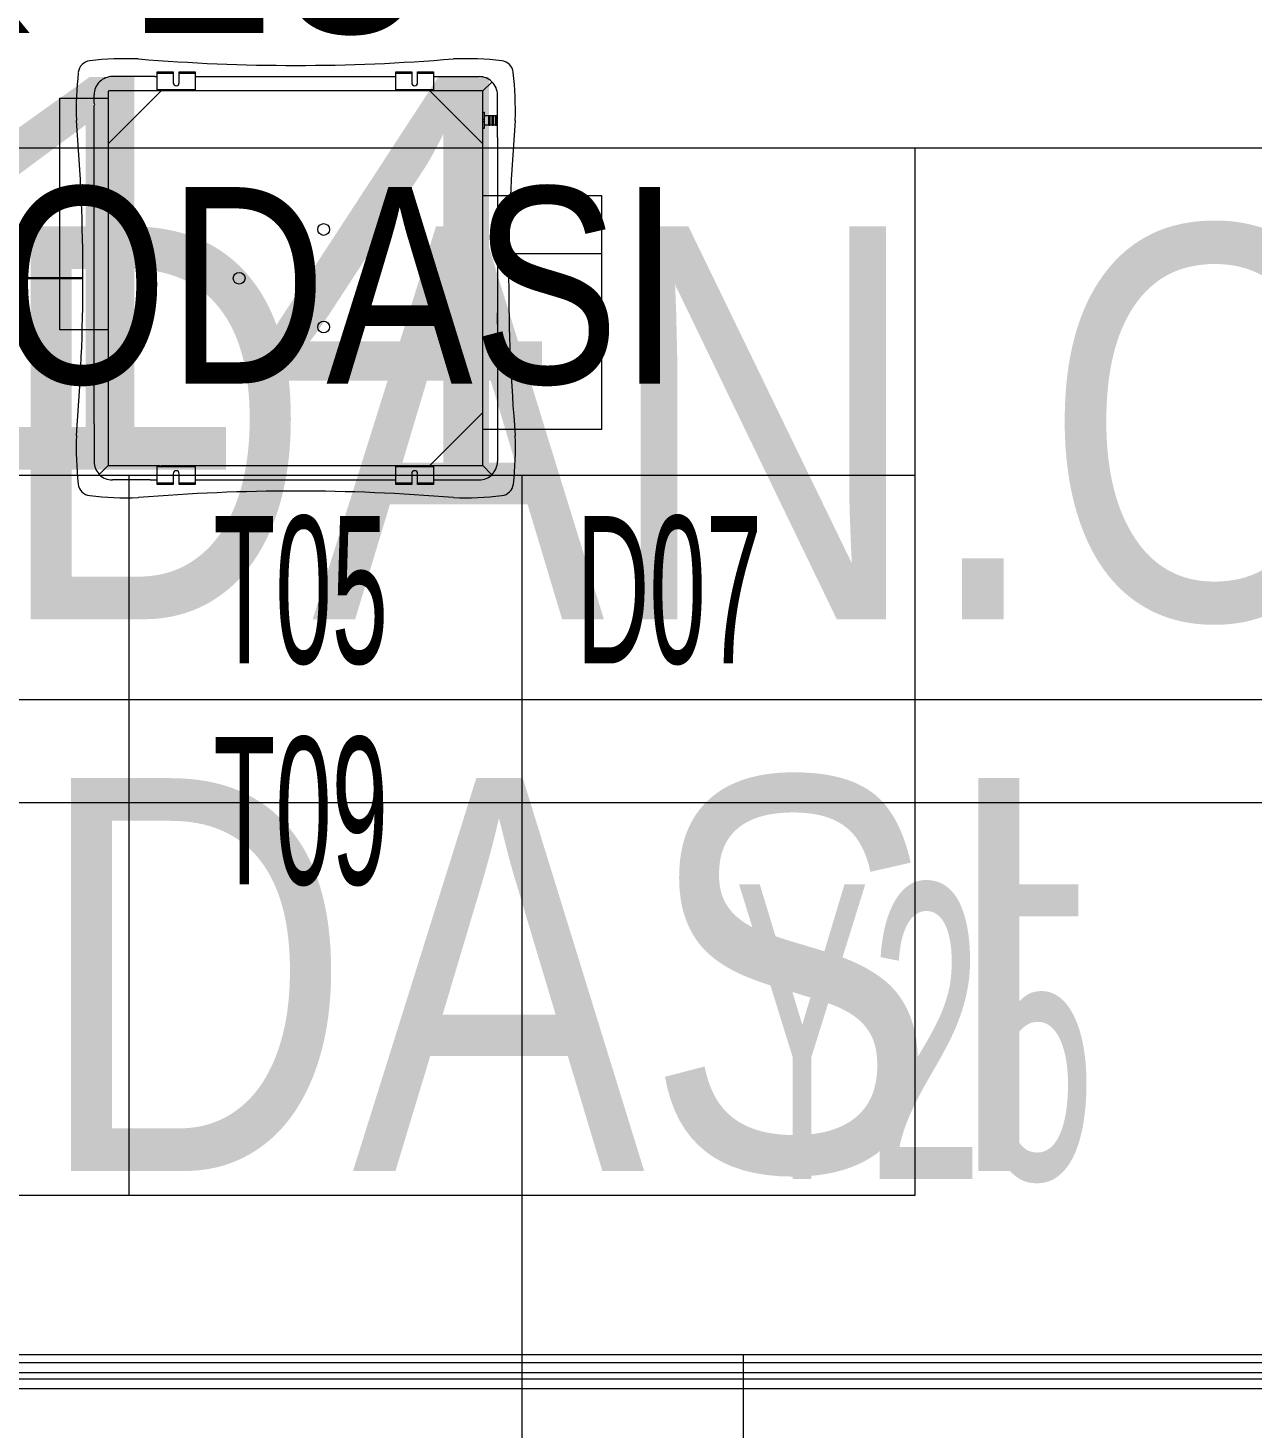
# Model space of a CAD drawing. Extents: x -9058 to 11890, y 0 to 4205.
# Drawn here: x 2973.5 to 3160.5, y 2359.9 to 2573.7 of the extents above; entities that cross this region are included whole.
import ezdxf
from ezdxf.enums import TextEntityAlignment as Align

# ---------------------------------------------------------------- set-up
doc = ezdxf.new("R2010")
doc.units = 0
doc.header["$MEASUREMENT"] = 0
doc.layers.get('0').update_dxf_attribs({"color": 9, "lineweight": 9})
for name, color, linetype, lineweight in [('40A', 9, 'Continuous', 9), ('E-KABLO', 7, 'Continuous', 30), ('M-TEFRIS2-015', 129, 'Continuous', 9), ('M-TEFRIS2-015 @ 10 (1)', 129, 'Continuous', 9), ('M-TEFRIS2-015 @ 10 (2)', 129, 'Continuous', 9), ('M-TEFRIS2-015 @ 20', 129, 'Continuous', 9), ('T-FC-KASETLİ-TAVAN', 3, 'Continuous', 20)]:
    doc.layers.add(name, color=color, linetype=linetype, lineweight=lineweight)
doc.styles.add('Arial', font='arial.ttf', dxfattribs={"height": 2.5})
doc.styles.add('MuuM_TEXT-STANDART', font='ARIALN.TTF')

# ---------------------------------------------------------------- blocks, each defined once
blk = doc.blocks.new('0a_roomno2')
blk.add_lwpolyline([(30, -16), (0, -16), (0, 0), (30, 0)], close=True)
for points in [[(0, 0), (30, 0)], [(0, -5), (30, -5)], [(12, -5), (12, -16)], [(18, -5), (18, -16)], [(24, -5), (24, -16)], [(12, -10.5), (0, -10.5)]]:
    blk.add_lwpolyline(points)
at = {"layer": '40A'}
blk.add_lwpolyline([(0, 0), (30, 0)], dxfattribs=at)
at = {"style": 'MuuM_TEXT-STANDART', "width": 0.6}
blk.add_text('H:', height=2.25, dxfattribs=at).set_placement((0.525, -12.962), align=Align.MIDDLE_LEFT)
at = {"style": 'Arial'}
blk.add_attdef('ODANO', (0, 1.505), '', height=3, dxfattribs=at)
blk.add_attdef('MEKANADI', text='', height=3, dxfattribs=at).set_placement((0.525, -4.75), align=Align.BOTTOM_LEFT)
at = {"style": 'MuuM_TEXT-STANDART', "width": 0.6}
for tag, p in [('YER01', (15, -7)), ('TAVAN01', (20.625, -7)), ('DUVAR01', (26.25, -7)), ('YER02', (15, -10.375)), ('TAVAN02', (20.625, -10.375)), ('DUVAR02', (26.25, -10.375)), ('YER03', (15, -13.75)), ('TAVAN03', (20.625, -13.75)), ('DUVAR03', (26.25, -13.75))]:
    blk.add_attdef(tag, text='', height=2.25, dxfattribs=at).set_placement(p, align=Align.MIDDLE_CENTER)
at = {"style": 'MuuM_TEXT-STANDART'}
blk.add_attdef('M2', text='', height=2.25, dxfattribs=at).set_placement((1.323, -7.805), align=Align.MIDDLE_LEFT)
at = {"style": 'MuuM_TEXT-STANDART', "width": 0.6}
blk.add_attdef('TEMIZTAVANYUKSEKLIGI', text='', height=2.25, dxfattribs=at).set_placement((2.7, -13.162), align=Align.MIDDLE_LEFT)
blk = doc.blocks.new('*U688')
at = {"layer": 'M-TEFRIS2-015 @ 10 (1)'}
ref = blk.add_blockref('0a_roomno2', (2808.9, 2555.42), dxfattribs=dict(at, xscale=10, yscale=10, zscale=10))
ref.add_attrib('ODANO', ' PRS-ZK-15', (2808.9, 2572.97), dxfattribs={"layer": '0', "height": 30, "style": 'Arial'})
ref.add_attrib('MEKANADI', 'SAT.DAN.ODASI', dxfattribs={"layer": '0', "height": 30, "style": 'Arial', "width": 0.8}).set_placement((2814.15, 2510.42), align=Align.BOTTOM_LEFT)
ref.add_attrib('M2', '##### m2', dxfattribs={"layer": '0', "height": 22.5, "style": 'MuuM_TEXT-STANDART', "width": 0.6}).set_placement((2814.15, 2482.3), align=Align.MIDDLE_LEFT)
ref.add_attrib('TEMIZTAVANYUKSEKLIGI', '2.80 m', dxfattribs={"layer": '0', "height": 22.5, "style": 'MuuM_TEXT-STANDART', "width": 0.6}).set_placement((2835.9, 2426.3), align=Align.MIDDLE_LEFT)
ref.add_attrib('YER01', 'Y25', dxfattribs={"layer": '0', "height": 22.5, "style": 'MuuM_TEXT-STANDART', "width": 0.6}).set_placement((2958.9, 2487.92), align=Align.MIDDLE_CENTER)
ref.add_attrib('TAVAN01', 'T05', dxfattribs={"layer": '0', "height": 22.5, "style": 'MuuM_TEXT-STANDART', "width": 0.6}).set_placement((3015.15, 2487.92), align=Align.MIDDLE_CENTER)
ref.add_attrib('DUVAR01', 'D07', dxfattribs={"layer": '0', "height": 22.5, "style": 'MuuM_TEXT-STANDART', "width": 0.6}).set_placement((3071.4, 2487.92), align=Align.MIDDLE_CENTER)
ref.add_attrib('TAVAN02', 'T09', dxfattribs={"layer": '0', "height": 22.5, "style": 'MuuM_TEXT-STANDART', "width": 0.6}).set_placement((3015.15, 2454.17), align=Align.MIDDLE_CENTER)
at = {"layer": 'M-TEFRIS2-015 @ 10 (2)'}
ref = blk.add_blockref('0a_roomno2', (2808.9, 2555.42), dxfattribs=dict(at, xscale=10, yscale=10, zscale=10))
ref.add_attrib('ODANO', ' PRS-ZK-15', (2808.9, 2572.97), dxfattribs={"layer": '0', "height": 30, "style": 'Arial'})
ref.add_attrib('MEKANADI', 'SAT.DAN.ODASI', dxfattribs={"layer": '0', "height": 30, "style": 'Arial', "width": 0.8}).set_placement((2814.15, 2510.42), align=Align.BOTTOM_LEFT)
ref.add_attrib('M2', '##### m2', dxfattribs={"layer": '0', "height": 22.5, "style": 'MuuM_TEXT-STANDART', "width": 0.6}).set_placement((2814.15, 2482.3), align=Align.MIDDLE_LEFT)
ref.add_attrib('TEMIZTAVANYUKSEKLIGI', '2.80 m', dxfattribs={"layer": '0', "height": 22.5, "style": 'MuuM_TEXT-STANDART', "width": 0.6}).set_placement((2835.9, 2426.3), align=Align.MIDDLE_LEFT)
ref.add_attrib('YER01', 'Y25', dxfattribs={"layer": '0', "height": 22.5, "style": 'MuuM_TEXT-STANDART', "width": 0.6}).set_placement((2958.9, 2487.92), align=Align.MIDDLE_CENTER)
ref.add_attrib('TAVAN01', 'T05', dxfattribs={"layer": '0', "height": 22.5, "style": 'MuuM_TEXT-STANDART', "width": 0.6}).set_placement((3015.15, 2487.92), align=Align.MIDDLE_CENTER)
ref.add_attrib('DUVAR01', 'D07', dxfattribs={"layer": '0', "height": 22.5, "style": 'MuuM_TEXT-STANDART', "width": 0.6}).set_placement((3071.4, 2487.92), align=Align.MIDDLE_CENTER)
ref.add_attrib('TAVAN02', 'T09', dxfattribs={"layer": '0', "height": 22.5, "style": 'MuuM_TEXT-STANDART', "width": 0.6}).set_placement((3015.15, 2454.17), align=Align.MIDDLE_CENTER)
at = {"layer": 'M-TEFRIS2-015 @ 20'}
ref = blk.add_blockref('0a_roomno2', (2808.9, 2555.42), dxfattribs=dict(at, xscale=20, yscale=20, zscale=20))
ref.add_attrib('MEKANADI', 'SAT.DAN.ODASI', dxfattribs={"layer": '0', "height": 60, "style": 'Arial', "width": 0.8}).set_placement((2819.4, 2465.42), align=Align.BOTTOM_LEFT)
ref.add_attrib('YER01', 'Y25', dxfattribs={"layer": '0', "height": 45, "style": 'MuuM_TEXT-STANDART', "width": 0.6}).set_placement((3108.9, 2420.42), align=Align.MIDDLE_CENTER)
blk = doc.blocks.new('*U689')
at = {"layer": 'M-TEFRIS2-015 @ 20'}
ref = blk.add_blockref('0a_roomno2', (2602.71, 2471.15), dxfattribs=dict(at, xscale=20, yscale=20, zscale=20))
ref.add_attrib('ODANO', ' PRS-ZK-14', (2602.71, 2506.25), dxfattribs={"layer": '0', "height": 60, "style": 'Arial'})
ref.add_attrib('MEKANADI', 'SAT.DAN.ODASI', dxfattribs={"layer": '0', "height": 60, "style": 'Arial', "width": 0.8}).set_placement((2613.21, 2381.15), align=Align.BOTTOM_LEFT)
blk = doc.blocks.new('jkvhj')
at = {"color": 252, "lineweight": 0}
for p, q in [((-29.96, 30.01), (-28.53, 28.57)), ((-21.53, 30.8), (-28.01, 30.8)), ((-21.06, 30.8), (-21.53, 30.8)), ((-21.06, 31.3), (-21.06, 31.5)), ((-21.06, 31.5), (-18.61, 31.5)), ((-21.06, 31.3), (-18.61, 31.3)), ((-21.06, 28.8), (-21.06, 31.3)), ((-18.61, 31.5), (-18.61, 29.85)), ((-17.71, 31.5), (-15.26, 31.5)), ((-17.71, 29.85), (-17.71, 31.5)), ((-17.71, 31.3), (-15.26, 31.3)), ((-15.26, 31.5), (-15.26, 31.3)), ((-15.26, 31.3), (-15.26, 28.8)), ((15.34, 30.8), (-15.26, 30.8)), ((15.34, 31.3), (15.34, 31.5)), ((15.34, 31.5), (17.79, 31.5)), ((15.34, 28.8), (15.34, 31.3)), ((15.34, 31.3), (17.79, 31.3)), ((17.79, 31.5), (17.79, 29.85)), ((18.69, 31.5), (21.14, 31.5)), ((18.69, 29.85), (18.69, 31.5)), ((18.69, 31.3), (21.14, 31.3)), ((21.14, 31.5), (21.14, 31.3)), ((21.14, 31.3), (21.14, 28.8)), ((22.22, 30.8), (21.14, 30.8)), ((22.22, 30.8), (27.99, 30.8)), ((28.61, 28.57), (29.99, 29.95)), ((-30.81, 21.53), (-30.81, 28)), ((-21.06, 28.8), (-15.26, 28.8)), ((-21.06, 28.6), (-21.06, 28.8)), ((-20.46, 28.6), (-20.56, 28.6)), ((-15.26, 28.8), (-15.26, 28.6)), ((15.34, 28.8), (21.14, 28.8)), ((15.34, 28.8), (15.34, 28.6)), ((21.14, 28.8), (21.14, 28.6)), ((30.79, 26.3), (30.79, 28)), ((30.79, 22.23), (30.79, 26.36)), ((-46.76, 23.12), (-46.76, -12.58)), ((-46.76, 23.12), (-46.56, 23.12)), ((-46.56, 23.12), (-28.76, 23.12)), ((-30.81, -21.48), (-30.81, 21.53)), ((-28.76, 23.12), (-28.56, 23.12)), ((30.79, 22.23), (30.79, -21.48)), ((-30.81, 7.04), (-30.81, 5.26)), ((28.64, 7.9), (36.04, 7.9)), ((36.04, 7.9), (36.04, -27.5)), ((-31.01, -3.77), (-46.56, -3.77)), ((-46.76, -12.58), (-46.56, -12.58)), ((-46.56, -12.58), (-28.76, -12.58)), ((-28.76, -12.58), (-28.56, -12.58)), ((-30.81, -21.48), (-30.81, -28)), ((-30.76, -23.45), (-30.59, -23.35)), ((-30.76, -23.45), (-30.76, -24.75)), ((-30.59, -23.35), (-30.49, -23.35)), ((-30.59, -24.85), (-30.59, -23.35)), ((-30.49, -23.35), (-30.49, -24.85)), ((-30.49, -23.4), (-30.19, -23.4)), ((-30.19, -23.4), (-30.09, -23.35)), ((-30.19, -23.4), (-30.19, -24.8)), ((-30.09, -23.35), (-29.99, -23.35)), ((-30.09, -24.85), (-30.09, -23.35)), ((-29.99, -23.35), (-29.99, -24.85)), ((-29.99, -23.4), (-29.69, -23.4)), ((-29.69, -23.4), (-29.59, -23.35)), ((-29.69, -23.4), (-29.69, -24.8)), ((-29.59, -24.85), (-29.59, -23.35)), ((-29.59, -23.35), (-29.49, -23.35)), ((-29.49, -23.35), (-29.49, -24.85)), ((-29.49, -23.4), (-28.76, -23.4)), ((-28.76, -22.85), (-28.56, -22.85)), ((-28.76, -23.4), (-28.76, -22.85)), ((-28.76, -23.9), (-28.76, -23.4)), ((30.79, -21.48), (30.79, -26.35)), ((-30.59, -24.85), (-30.76, -24.75)), ((-30.49, -24.85), (-30.59, -24.85)), ((-30.49, -24.8), (-30.19, -24.8)), ((-30.09, -24.85), (-30.19, -24.8)), ((-29.99, -24.85), (-30.09, -24.85)), ((-29.99, -24.8), (-29.69, -24.8)), ((-29.59, -24.85), (-29.69, -24.8)), ((-29.49, -24.85), (-29.59, -24.85)), ((-29.49, -24.8), (-28.76, -24.8)), ((-28.76, -23.9), (-28.56, -23.9)), ((-28.76, -24.1), (-28.76, -23.9)), ((-28.76, -24.3), (-28.76, -24.1)), ((-28.56, -24.3), (-28.76, -24.3)), ((-28.76, -24.8), (-28.76, -24.3)), ((-28.76, -25.35), (-28.76, -24.8)), ((-28.56, -25.35), (-28.76, -25.35)), ((36.04, -27.5), (28.64, -27.5)), ((30.79, -26.73), (30.79, -28)), ((-28.53, -28.57), (-29.97, -30)), ((-28.56, -27.8), (-28.56, -28.1)), ((-21.06, -28.8), (-21.06, -28.6)), ((-15.26, -28.8), (-21.06, -28.8)), ((-21.06, -31.3), (-21.06, -28.8)), ((-18.61, -29.85), (-18.61, -31.5)), ((-17.71, -31.5), (-17.71, -29.85)), ((-15.26, -28.6), (-15.26, -28.8)), ((-15.26, -28.8), (-15.26, -31.3)), ((15.34, -28.8), (15.34, -28.6)), ((15.34, -31.3), (15.34, -28.8)), ((21.14, -28.8), (15.34, -28.8)), ((17.79, -29.85), (17.79, -31.5)), ((18.69, -31.5), (18.69, -29.85)), ((21.14, -28.6), (21.14, -28.8)), ((21.14, -28.8), (21.14, -31.3)), ((-21.53, -30.8), (-28.01, -30.8)), ((-21.06, -30.8), (-21.53, -30.8)), ((-18.61, -31.3), (-21.06, -31.3)), ((-21.06, -31.5), (-21.06, -31.3)), ((-18.61, -31.5), (-21.06, -31.5)), ((-15.26, -31.3), (-17.71, -31.3)), ((-15.26, -31.5), (-17.71, -31.5)), ((15.34, -30.8), (-15.26, -30.8)), ((-15.26, -31.3), (-15.26, -31.5)), ((17.79, -31.3), (15.34, -31.3)), ((15.34, -31.5), (15.34, -31.3)), ((17.79, -31.5), (15.34, -31.5)), ((21.14, -31.3), (18.69, -31.3)), ((21.14, -31.5), (18.69, -31.5)), ((21.52, -30.8), (21.14, -30.8)), ((21.14, -31.3), (21.14, -31.5)), ((21.52, -30.8), (27.99, -30.8))]:
    blk.add_line(p, q, dxfattribs=at)
for p, q in [((-28.56, 20.5), (-20.46, 28.6)), ((-28.56, 28.5), (-28.56, 27.4)), ((-28.56, 28.1), (-28.56, 27.8)), ((-28.06, 28.6), (-28.46, 28.6)), ((-20.46, 28.6), (-28.06, 28.6)), ((-17.2, 28.6), (-20.46, 28.6)), ((15.34, 28.6), (-17.2, 28.6)), ((20.54, 28.6), (15.34, 28.6)), ((21.14, 28.6), (20.64, 28.6)), ((28.54, 28.6), (21.14, 28.6)), ((28.64, 20.5), (28.64, 28.5)), ((28.64, 27.8), (28.64, 28.1)), ((-28.56, 27.4), (-28.56, 20.5)), ((-28.56, 20.5), (-28.56, -28.5)), ((28.64, 7.9), (28.64, 20.5)), ((28.64, -20.5), (28.64, 7.9)), ((-28.56, -20.5), (-20.46, -28.6)), ((28.64, -20.5), (20.56, -28.6)), ((28.64, -27.5), (28.64, -20.5)), ((-28.56, -22.85), (-28.56, -23.9)), ((-28.56, -23.9), (-28.56, -24.1)), ((-28.56, -24.1), (-28.56, -24.3)), ((-28.56, -24.3), (-28.56, -25.35)), ((28.64, -28.5), (28.64, -27.5)), ((-28.46, -28.6), (-28.06, -28.6)), ((-28.06, -28.6), (-16.92, -28.6)), ((-16.92, -28.6), (20.56, -28.6)), ((20.56, -28.6), (28.54, -28.6)), ((28.64, -28.1), (28.64, -27.8))]:
    blk.add_line(p, q)
for centre in [(-4.26, 7.45), (8.64, 0), (-4.26, -7.45)]:
    blk.add_circle(centre, 0.9, dxfattribs=at)
for centre, radius, start, end in [((-31.24, 31.22), 2, 96.5483, 173.6548), ((-25.77, -16.47), 50, 88.068, 96.5483), ((-0.01, 321), 288.5, 265.2133, 270), ((-0.01, 321), 288.5, 270, 274.7719), ((25.75, -16.47), 50, 83.4517, 91.932), ((31.23, 31.22), 2, 6.3452, 83.4517), ((16.46, 25.91), 50, 173.6548, 182.1901), ((-16.48, 25.91), 50, 357.8099, 6.3452), ((-28.46, 28.5), 0.1, 134.9586, 180), ((-28.46, 28.5), 0.1, 90, 134.9586), ((28.54, 28.5), 0.1, 45.0414, 90), ((28.54, 28.5), 0.1, 0, 45.0414), ((-321.01, 0), 288.5, 0, 4.7719), ((320.99, 0), 288.5, 175.2281, 180), ((-321.01, 0), 288.5, 355.2133, 0), ((320.99, 0), 288.5, 180, 184.7867), ((16.46, -25.76), 50, 178.0684, 186.5277), ((-16.48, -25.76), 50, 353.4723, 1.9316), ((-28.46, -28.5), 0.1, 180, 225.0414), ((-28.46, -28.5), 0.1, 225.0414, 270), ((28.54, -28.5), 0.1, 270, 0), ((-31.23, -31.22), 2, 186.5277, 263.4723), ((31.21, -31.22), 2, 276.5277, 353.4723), ((-25.77, 16.47), 50, 263.4723, 271.9334), ((-0.01, -321), 288.5, 90, 94.7867), ((-0.01, -321), 288.5, 85.2281, 90), ((25.75, 16.47), 50, 268.0666, 276.5277)]:
    blk.add_arc(centre, radius, start, end)
for centre, radius, start, end in [((-27.92, 27.96), 2.89, 135.0273, 179.2423), ((-28.05, 28.09), 2.71, 89.2423, 135.0273), ((28.02, 28.09), 2.72, 43.4512, 90.6949), ((27.9, 27.96), 2.89, 0.7887, 43.545), ((-18.16, 29.85), 0.45, 180, 0), ((18.24, 29.85), 0.45, 180, 0), ((30.91, -26.54), 0.225, 123.1177, 236.9215), ((-27.92, -27.96), 2.89, 180.7417, 224.9567), ((-18.16, -29.85), 0.45, 0, 180), ((18.24, -29.85), 0.45, 0, 180), ((27.99, -28), 2.8, 270, 0), ((-28.04, -28.08), 2.71, 224.9567, 270.7417)]:
    blk.add_arc(centre, radius, start, end, dxfattribs=at)

msp = doc.modelspace()

# ---------------------------------------------------------------- linework, layer by layer
at = {"layer": 'E-KABLO', "color": 6, "ltscale": 40}
msp.add_line((2981.89, 2535.5), (2655.94, 2535.5), dxfattribs=at)
at = {"layer": 'M-TEFRIS2-015'}
for p, q in [((3190.07, 2369.87), (2905.99, 2369.87)), ((2902.98, 2368.37), (3193.08, 2368.37)), ((3193.08, 2367.37), (2902.98, 2367.37)), ((3190.08, 2365.87), (2905.97, 2365.87))]:
    msp.add_line(p, q, dxfattribs=at)

# ---------------------------------------------------------------- block references
at = {"layer": 'M-TEFRIS2-015', "color": 6}
for name in ['*U688', '*U689']:
    msp.add_blockref(name, (0, 0), dxfattribs=at)
at = {"layer": 'T-FC-KASETLİ-TAVAN', "rotation": 180}
msp.add_blockref('jkvhj', (3014.38, 2535.5), dxfattribs=at)

doc.saveas('drawing.dxf')
